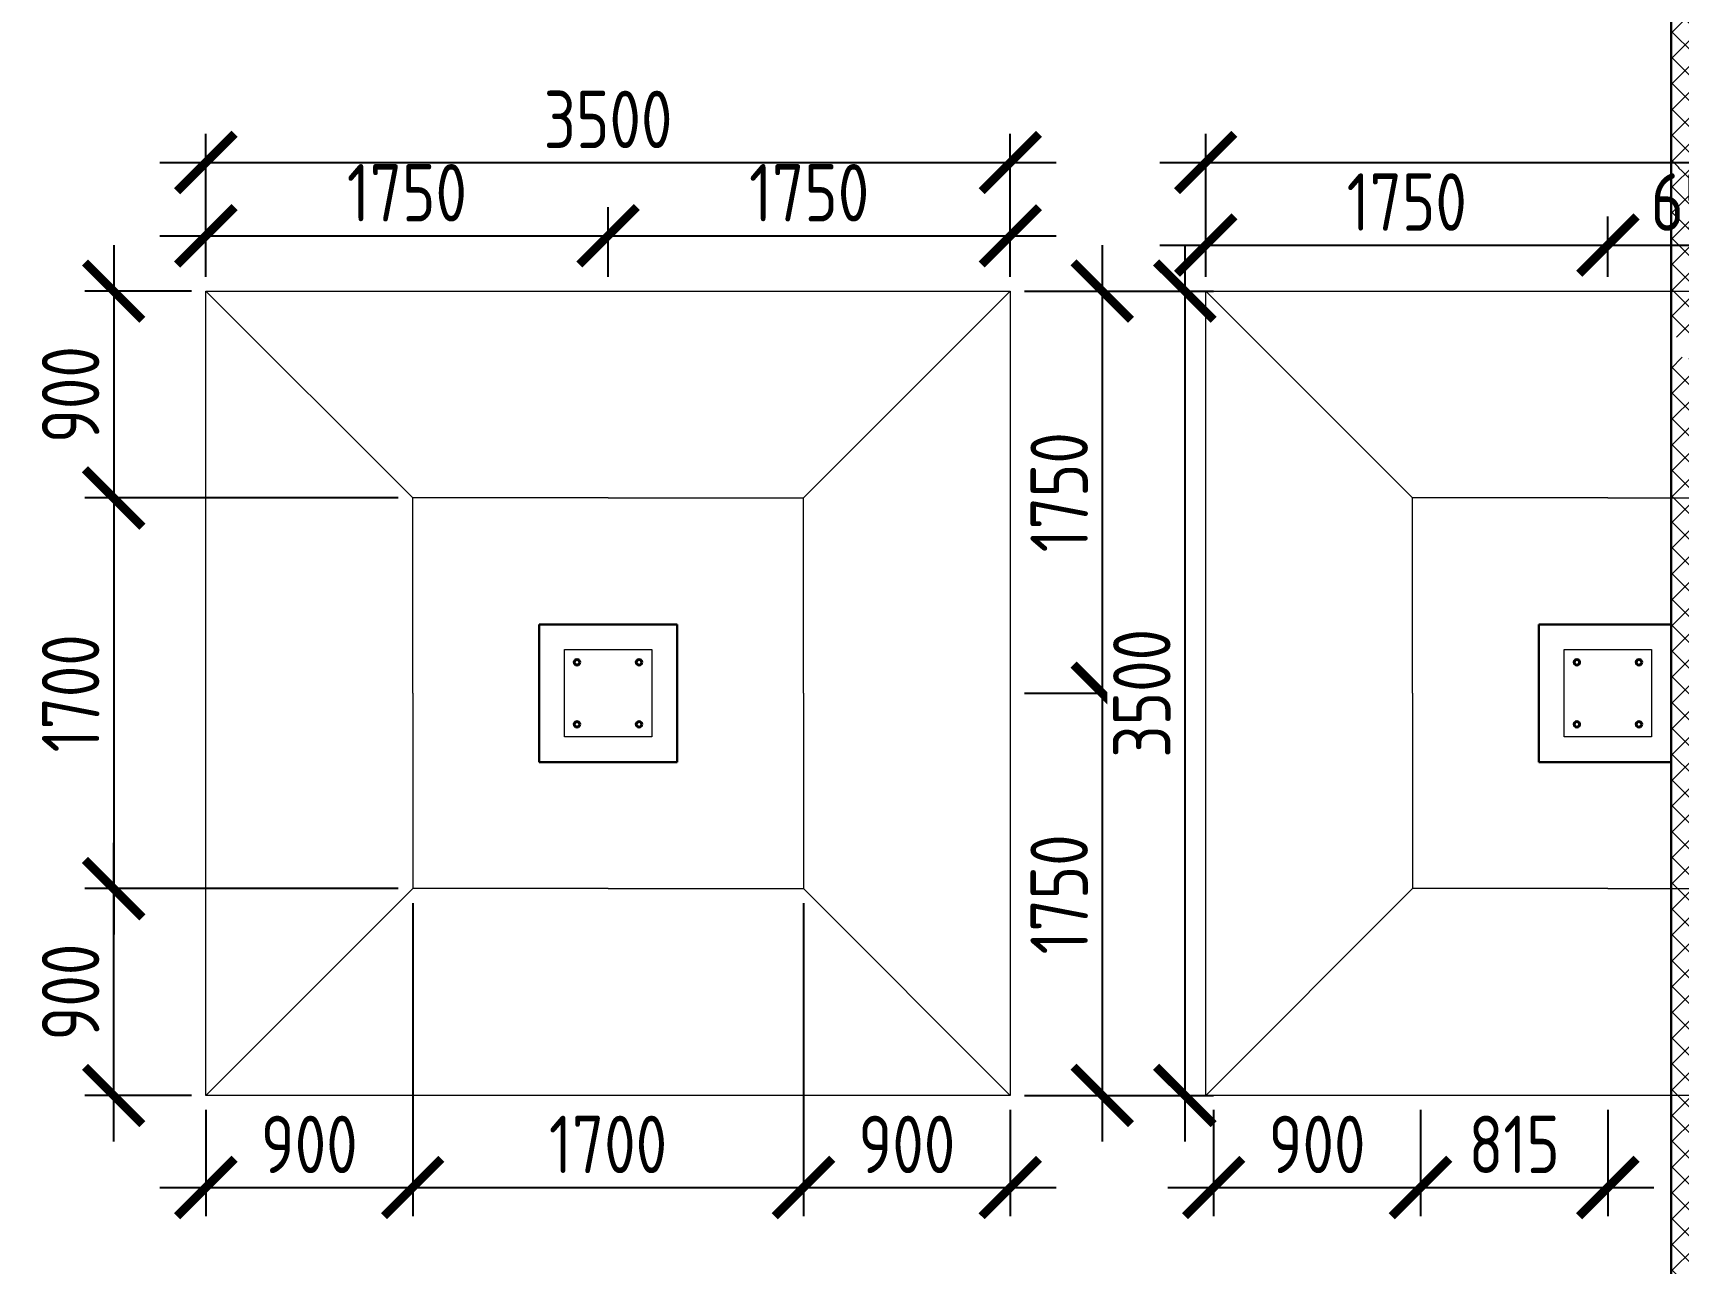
# Model space of a CAD drawing. Header units: millimetres. Extents: x 2559584 to 2748503, y -688364 to -611007.
# Drawn here: x 2570934 to 2578091, y -640107 to -634754 of the extents above; entities that cross this region are included whole.
import ezdxf

# ---------------------------------------------------------------- set-up
doc = ezdxf.new("R2010")
doc.units = ezdxf.units.MM
doc.header["$LTSCALE"] = 50
doc.linetypes.add('PS-HIDDEN1', pattern=[4, 3, -1])
doc.layers.get('Defpoints').update_dxf_attribs({"color": 4})
for name, color, linetype, lineweight in [('_PP__F_Plate', 90, 'Continuous', 40), ('_PP_DIM Linear', 140, 'Continuous', 9), ('Тонкие', 175, 'Continuous', 20)]:
    doc.layers.add(name, color=color, linetype=linetype, lineweight=lineweight)
doc.styles.add('_PP_Text Style', font='isocpeur.ttf', dxfattribs={"width": 0.8})
doc.dimstyles.new('_PP_DIM Style', dxfattribs={"dimtxt": 2.5, "dimasz": 2.5, "dimexe": 1.25, "dimexo": 0.625, "dimtad": 1, "dimdec": 0, "dimrnd": 0.001, "dimtxsty": '_PP_Text Style', "dimblk": 'ARCHTICK', "dimcen": 2.5, "dimdle": 2, "dimadec": 0, "dimazin": 2, "dimtfac": 0.75, "dimtdec": 0, "dimtmove": 0, "dimatfit": 3, "dimfxl": 1, "dimtolj": 1, "dimarcsym": 0})

# ---------------------------------------------------------------- blocks, each defined once
blk = doc.blocks.new('_ARCHTICK')
at = {"color": 0, "linetype": 'ByBlock', "const_width": 0.15}
blk.add_lwpolyline([(-0.5, -0.5), (0.5, 0.5)], dxfattribs=at)
blk = doc.blocks.new('*D517')
at = {"layer": '_PP_DIM Linear', "color": 0, "lineweight": -2, "transparency": 16777216}
for p, q in [((2576035.9, -635814.9), (2576035.9, -635552.1)), ((2577785.8, -635814.9), (2577785.8, -635552.1)), ((2575835.9, -635677.1), (2577985.8, -635677.1))]:
    blk.add_line(p, q, dxfattribs=at)
at = {"layer": 'Defpoints', "color": 0, "transparency": 16777216}
for p in [(2577785.8, -635677.1), (2576035.9, -635877.4), (2577785.8, -635877.4)]:
    blk.add_point(p, dxfattribs=at)
at = {"layer": '_PP_DIM Linear', "color": 0, "lineweight": -2, "transparency": 16777216, "xscale": 250, "yscale": 250, "zscale": 250, "rotation": 180}
blk.add_blockref('_ARCHTICK', (2576035.9, -635677.1), dxfattribs=at)
at = {"layer": '_PP_DIM Linear', "color": 0, "lineweight": -2, "transparency": 16777216, "xscale": 250, "yscale": 250, "zscale": 250}
blk.add_blockref('_ARCHTICK', (2577785.8, -635677.1), dxfattribs=at)
at = {"layer": '_PP_DIM Linear', "color": 0, "transparency": 16777216, "insert": (2576910.8, -635489.6), "char_height": 250, "attachment_point": 5, "style": '_PP_Text Style', "bg_fill": 3, "box_fill_scale": 1.1, "bg_fill_color": 256, "bg_fill_true_color": 13158600, "bg_fill_transparency": 0}
blk.add_mtext('\\A1;1750', dxfattribs=at)
blk = doc.blocks.new('*D518')
at = {"layer": '_PP_DIM Linear', "color": 0, "lineweight": -2, "transparency": 16777216}
for p, q in [((2577785.8, -635814.9), (2577785.8, -635552.1)), ((2578435.8, -635814.9), (2578435.8, -635552.1)), ((2577585.8, -635677.1), (2578635.8, -635677.1))]:
    blk.add_line(p, q, dxfattribs=at)
at = {"layer": 'Defpoints', "color": 0, "transparency": 16777216}
for p in [(2578435.8, -635677.1), (2577785.8, -635877.4), (2578435.8, -635877.4)]:
    blk.add_point(p, dxfattribs=at)
at = {"layer": '_PP_DIM Linear', "color": 0, "transparency": 16777216, "insert": (2578185.8, -635489.6), "char_height": 250, "attachment_point": 5, "style": '_PP_Text Style', "bg_fill": 3, "box_fill_scale": 1.1, "bg_fill_color": 256, "bg_fill_true_color": 13158600, "bg_fill_transparency": 0}
blk.add_mtext('\\A1;650', dxfattribs=at)
at = {"layer": '_PP_DIM Linear', "color": 0, "lineweight": -2, "transparency": 16777216, "xscale": 250, "yscale": 250, "zscale": 250, "rotation": 180}
blk.add_blockref('_ARCHTICK', (2577785.8, -635677.1), dxfattribs=at)
at = {"layer": '_PP_DIM Linear', "color": 0, "lineweight": -2, "transparency": 16777216, "xscale": 250, "yscale": 250, "zscale": 250}
blk.add_blockref('_ARCHTICK', (2578435.8, -635677.1), dxfattribs=at)
blk = doc.blocks.new('*D522')
at = {"layer": '_PP_DIM Linear', "color": 0, "lineweight": -2, "ltscale": 100, "transparency": 16777216}
for p, q in [((2576070.5, -639439.8), (2576070.5, -639902.7)), ((2576970.5, -639439.8), (2576970.5, -639902.7)), ((2575870.5, -639777.7), (2577170.5, -639777.7))]:
    blk.add_line(p, q, dxfattribs=at)
at = {"layer": 'Defpoints', "color": 0, "ltscale": 100, "transparency": 16777216}
for p in [(2576070.5, -639377.3), (2576970.5, -639377.3), (2576970.5, -639777.7)]:
    blk.add_point(p, dxfattribs=at)
at = {"layer": '_PP_DIM Linear', "color": 0, "lineweight": -2, "ltscale": 100, "transparency": 16777216, "xscale": 250, "yscale": 250, "zscale": 250, "rotation": 180}
blk.add_blockref('_ARCHTICK', (2576070.5, -639777.7), dxfattribs=at)
at = {"layer": '_PP_DIM Linear', "color": 0, "lineweight": -2, "ltscale": 100, "transparency": 16777216, "xscale": 250, "yscale": 250, "zscale": 250}
blk.add_blockref('_ARCHTICK', (2576970.5, -639777.7), dxfattribs=at)
at = {"layer": '_PP_DIM Linear', "color": 0, "ltscale": 100, "transparency": 16777216, "insert": (2576520.5, -639590.2), "char_height": 250, "attachment_point": 5, "style": '_PP_Text Style', "bg_fill": 3, "box_fill_scale": 1.1, "bg_fill_color": 256, "bg_fill_true_color": 13158600, "bg_fill_transparency": 0}
blk.add_mtext('\\A1;900', dxfattribs=at)
blk = doc.blocks.new('*D523')
at = {"layer": '_PP_DIM Linear', "color": 0, "lineweight": -2, "transparency": 16777216}
for p, q in [((2576970.5, -639439.8), (2576970.5, -639902.7)), ((2577785.8, -639439.8), (2577785.8, -639902.7)), ((2576770.5, -639777.7), (2577985.8, -639777.7))]:
    blk.add_line(p, q, dxfattribs=at)
at = {"layer": 'Defpoints', "color": 0, "transparency": 16777216}
for p in [(2576970.5, -639377.3), (2577785.8, -639377.3), (2577785.8, -639777.7)]:
    blk.add_point(p, dxfattribs=at)
at = {"layer": '_PP_DIM Linear', "color": 0, "lineweight": -2, "transparency": 16777216, "xscale": 250, "yscale": 250, "zscale": 250, "rotation": 180}
blk.add_blockref('_ARCHTICK', (2576970.5, -639777.7), dxfattribs=at)
at = {"layer": '_PP_DIM Linear', "color": 0, "lineweight": -2, "transparency": 16777216, "xscale": 250, "yscale": 250, "zscale": 250}
blk.add_blockref('_ARCHTICK', (2577785.8, -639777.7), dxfattribs=at)
at = {"layer": '_PP_DIM Linear', "color": 0, "transparency": 16777216, "insert": (2577378.2, -639590.2), "char_height": 250, "attachment_point": 5, "style": '_PP_Text Style', "bg_fill": 3, "box_fill_scale": 1.1, "bg_fill_color": 256, "bg_fill_true_color": 13158600, "bg_fill_transparency": 0}
blk.add_mtext('\\A1;815', dxfattribs=at)
blk = doc.blocks.new('*D527')
at = {"layer": '_PP_DIM Linear', "color": 0, "lineweight": -2, "transparency": 16777216}
for p, q in [((2576035.9, -635814.9), (2576035.9, -635192.6)), ((2586185.8, -635814.9), (2586185.8, -635192.6)), ((2575835.9, -635317.6), (2586385.8, -635317.6))]:
    blk.add_line(p, q, dxfattribs=at)
at = {"layer": 'Defpoints', "color": 0, "transparency": 16777216}
for p in [(2586185.8, -635317.6), (2576035.9, -635877.4), (2586185.8, -635877.4)]:
    blk.add_point(p, dxfattribs=at)
at = {"layer": '_PP_DIM Linear', "color": 0, "lineweight": -2, "transparency": 16777216, "xscale": 250, "yscale": 250, "zscale": 250, "rotation": 180}
blk.add_blockref('_ARCHTICK', (2576035.9, -635317.6), dxfattribs=at)
at = {"layer": '_PP_DIM Linear', "color": 0, "lineweight": -2, "transparency": 16777216, "xscale": 250, "yscale": 250, "zscale": 250}
blk.add_blockref('_ARCHTICK', (2586185.8, -635317.6), dxfattribs=at)
at = {"layer": '_PP_DIM Linear', "color": 0, "transparency": 16777216, "insert": (2581110.8, -635130.1), "char_height": 250, "attachment_point": 5, "style": '_PP_Text Style', "bg_fill": 3, "box_fill_scale": 1.1, "bg_fill_color": 256, "bg_fill_true_color": 13158600, "bg_fill_transparency": 0}
blk.add_mtext('\\A1;10150', dxfattribs=at)
blk = doc.blocks.new('*D593')
at = {"layer": '_PP_DIM Linear', "color": 0, "lineweight": -2, "ltscale": 100, "transparency": 16777216}
for p, q in [((2571685.9, -635814.9), (2571685.9, -635511.7)), ((2573435.8, -635814.9), (2573435.8, -635511.7)), ((2571485.9, -635636.7), (2573635.8, -635636.7))]:
    blk.add_line(p, q, dxfattribs=at)
at = {"layer": 'Defpoints', "color": 0, "ltscale": 100, "transparency": 16777216}
for p in [(2573435.8, -635636.7), (2571685.9, -635877.4), (2573435.8, -635877.4)]:
    blk.add_point(p, dxfattribs=at)
at = {"layer": '_PP_DIM Linear', "color": 0, "lineweight": -2, "ltscale": 100, "transparency": 16777216, "xscale": 250, "yscale": 250, "zscale": 250, "rotation": 180}
blk.add_blockref('_ARCHTICK', (2571685.9, -635636.7), dxfattribs=at)
at = {"layer": '_PP_DIM Linear', "color": 0, "lineweight": -2, "ltscale": 100, "transparency": 16777216, "xscale": 250, "yscale": 250, "zscale": 250}
blk.add_blockref('_ARCHTICK', (2573435.8, -635636.7), dxfattribs=at)
at = {"layer": '_PP_DIM Linear', "color": 0, "ltscale": 100, "transparency": 16777216, "insert": (2572560.8, -635449.2), "char_height": 250, "attachment_point": 5, "style": '_PP_Text Style', "bg_fill": 3, "box_fill_scale": 1.1, "bg_fill_color": 256, "bg_fill_true_color": 13158600, "bg_fill_transparency": 0}
blk.add_mtext('\\A1;1750', dxfattribs=at)
blk = doc.blocks.new('*D594')
at = {"layer": '_PP_DIM Linear', "color": 0, "lineweight": -2, "transparency": 16777216}
for p, q in [((2573435.8, -635814.9), (2573435.8, -635511.7)), ((2575185.8, -635814.9), (2575185.8, -635511.7)), ((2573235.8, -635636.7), (2575385.8, -635636.7))]:
    blk.add_line(p, q, dxfattribs=at)
at = {"layer": 'Defpoints', "color": 0, "transparency": 16777216}
for p in [(2575185.8, -635636.7), (2573435.8, -635877.4), (2575185.8, -635877.4)]:
    blk.add_point(p, dxfattribs=at)
at = {"layer": '_PP_DIM Linear', "color": 0, "lineweight": -2, "transparency": 16777216, "xscale": 250, "yscale": 250, "zscale": 250, "rotation": 180}
blk.add_blockref('_ARCHTICK', (2573435.8, -635636.7), dxfattribs=at)
at = {"layer": '_PP_DIM Linear', "color": 0, "lineweight": -2, "transparency": 16777216, "xscale": 250, "yscale": 250, "zscale": 250}
blk.add_blockref('_ARCHTICK', (2575185.8, -635636.7), dxfattribs=at)
at = {"layer": '_PP_DIM Linear', "color": 0, "transparency": 16777216, "insert": (2574310.8, -635449.2), "char_height": 250, "attachment_point": 5, "style": '_PP_Text Style', "bg_fill": 3, "box_fill_scale": 1.1, "bg_fill_color": 256, "bg_fill_true_color": 13158600, "bg_fill_transparency": 0}
blk.add_mtext('\\A1;1750', dxfattribs=at)
blk = doc.blocks.new('*D595')
at = {"layer": '_PP_DIM Linear', "color": 0, "lineweight": -2, "transparency": 16777216}
for p, q in [((2571685.9, -635814.9), (2571685.9, -635192.6)), ((2575185.8, -635814.9), (2575185.8, -635192.6)), ((2571485.9, -635317.6), (2575385.8, -635317.6))]:
    blk.add_line(p, q, dxfattribs=at)
at = {"layer": 'Defpoints', "color": 0, "transparency": 16777216}
for p in [(2575185.8, -635317.6), (2571685.9, -635877.4), (2575185.8, -635877.4)]:
    blk.add_point(p, dxfattribs=at)
at = {"layer": '_PP_DIM Linear', "color": 0, "lineweight": -2, "transparency": 16777216, "xscale": 250, "yscale": 250, "zscale": 250, "rotation": 180}
blk.add_blockref('_ARCHTICK', (2571685.9, -635317.6), dxfattribs=at)
at = {"layer": '_PP_DIM Linear', "color": 0, "lineweight": -2, "transparency": 16777216, "xscale": 250, "yscale": 250, "zscale": 250}
blk.add_blockref('_ARCHTICK', (2575185.8, -635317.6), dxfattribs=at)
at = {"layer": '_PP_DIM Linear', "color": 0, "transparency": 16777216, "insert": (2573435.8, -635130.1), "char_height": 250, "attachment_point": 5, "style": '_PP_Text Style', "bg_fill": 3, "box_fill_scale": 1.1, "bg_fill_color": 256, "bg_fill_true_color": 13158600, "bg_fill_transparency": 0}
blk.add_mtext('\\A1;3500', dxfattribs=at)
blk = doc.blocks.new('*D596')
at = {"layer": '_PP_DIM Linear', "color": 0, "lineweight": -2, "ltscale": 100, "transparency": 16777216}
for p, q in [((2571285.1, -635677.4), (2571285.1, -636977.4)), ((2571623.4, -635877.4), (2571160.1, -635877.4)), ((2572523.3, -636777.4), (2571160.1, -636777.4))]:
    blk.add_line(p, q, dxfattribs=at)
at = {"layer": 'Defpoints', "color": 0, "ltscale": 100, "transparency": 16777216}
for p in [(2571685.9, -635877.4), (2571285.1, -636777.4), (2572585.8, -636777.4)]:
    blk.add_point(p, dxfattribs=at)
at = {"layer": '_PP_DIM Linear', "color": 0, "lineweight": -2, "ltscale": 100, "transparency": 16777216, "xscale": 250, "yscale": 250, "zscale": 250}
for p, rotation in [((2571285.1, -635877.4), 90), ((2571285.1, -636777.4), 270)]:
    blk.add_blockref('_ARCHTICK', p, dxfattribs=dict(at, rotation=rotation))
at = {"layer": '_PP_DIM Linear', "color": 0, "ltscale": 100, "transparency": 16777216, "insert": (2571097.6, -636327.4), "char_height": 250, "attachment_point": 5, "rotation": 90, "style": '_PP_Text Style', "bg_fill": 3, "box_fill_scale": 1.1, "bg_fill_color": 256, "bg_fill_true_color": 13158600, "bg_fill_transparency": 0}
blk.add_mtext('\\A1;900', dxfattribs=at)
blk = doc.blocks.new('*D597')
at = {"layer": '_PP_DIM Linear', "color": 0, "lineweight": -2, "transparency": 16777216}
for p, q in [((2571285.1, -636577.3), (2571285.1, -638677.3)), ((2572523.3, -636777.3), (2571160.1, -636777.3)), ((2572523.3, -638477.3), (2571160.1, -638477.3))]:
    blk.add_line(p, q, dxfattribs=at)
at = {"layer": 'Defpoints', "color": 0, "transparency": 16777216}
for p in [(2572585.8, -636777.3), (2571285.1, -638477.3), (2572585.8, -638477.3)]:
    blk.add_point(p, dxfattribs=at)
at = {"layer": '_PP_DIM Linear', "color": 0, "lineweight": -2, "transparency": 16777216, "xscale": 250, "yscale": 250, "zscale": 250}
for p, rotation in [((2571285.1, -636777.3), 90), ((2571285.1, -638477.3), 270)]:
    blk.add_blockref('_ARCHTICK', p, dxfattribs=dict(at, rotation=rotation))
at = {"layer": '_PP_DIM Linear', "color": 0, "transparency": 16777216, "insert": (2571097.6, -637627.3), "char_height": 250, "attachment_point": 5, "rotation": 90, "style": '_PP_Text Style', "bg_fill": 3, "box_fill_scale": 1.1, "bg_fill_color": 256, "bg_fill_true_color": 13158600, "bg_fill_transparency": 0}
blk.add_mtext('\\A1;1700', dxfattribs=at)
blk = doc.blocks.new('*D598')
at = {"layer": '_PP_DIM Linear', "color": 0, "lineweight": -2, "ltscale": 100, "transparency": 16777216}
for p, q in [((2571285.1, -639577.3), (2571285.1, -638277.3)), ((2571623.4, -638477.3), (2571160.1, -638477.3)), ((2571623.4, -639377.3), (2571160.1, -639377.3))]:
    blk.add_line(p, q, dxfattribs=at)
at = {"layer": 'Defpoints', "color": 0, "ltscale": 100, "transparency": 16777216}
for p in [(2571285.1, -638477.3), (2571685.9, -638477.3), (2571685.9, -639377.3)]:
    blk.add_point(p, dxfattribs=at)
at = {"layer": '_PP_DIM Linear', "color": 0, "lineweight": -2, "ltscale": 100, "transparency": 16777216, "xscale": 250, "yscale": 250, "zscale": 250}
for p, rotation in [((2571285.1, -638477.3), 90), ((2571285.1, -639377.3), 270)]:
    blk.add_blockref('_ARCHTICK', p, dxfattribs=dict(at, rotation=rotation))
at = {"layer": '_PP_DIM Linear', "color": 0, "ltscale": 100, "transparency": 16777216, "insert": (2571097.6, -638927.3), "char_height": 250, "attachment_point": 5, "rotation": 90, "style": '_PP_Text Style', "bg_fill": 3, "box_fill_scale": 1.1, "bg_fill_color": 256, "bg_fill_true_color": 13158600, "bg_fill_transparency": 0}
blk.add_mtext('\\A1;900', dxfattribs=at)
blk = doc.blocks.new('*D599')
at = {"layer": '_PP_DIM Linear', "color": 0, "lineweight": -2, "ltscale": 100, "transparency": 16777216}
for p, q in [((2571685.9, -639439.8), (2571685.9, -639902.7)), ((2572585.9, -639439.8), (2572585.9, -639902.7)), ((2571485.9, -639777.7), (2572785.9, -639777.7))]:
    blk.add_line(p, q, dxfattribs=at)
at = {"layer": 'Defpoints', "color": 0, "ltscale": 100, "transparency": 16777216}
for p in [(2571685.9, -639377.3), (2572585.9, -639377.3), (2572585.9, -639777.7)]:
    blk.add_point(p, dxfattribs=at)
at = {"layer": '_PP_DIM Linear', "color": 0, "lineweight": -2, "ltscale": 100, "transparency": 16777216, "xscale": 250, "yscale": 250, "zscale": 250, "rotation": 180}
blk.add_blockref('_ARCHTICK', (2571685.9, -639777.7), dxfattribs=at)
at = {"layer": '_PP_DIM Linear', "color": 0, "lineweight": -2, "ltscale": 100, "transparency": 16777216, "xscale": 250, "yscale": 250, "zscale": 250}
blk.add_blockref('_ARCHTICK', (2572585.9, -639777.7), dxfattribs=at)
at = {"layer": '_PP_DIM Linear', "color": 0, "ltscale": 100, "transparency": 16777216, "insert": (2572135.9, -639590.2), "char_height": 250, "attachment_point": 5, "style": '_PP_Text Style', "bg_fill": 3, "box_fill_scale": 1.1, "bg_fill_color": 256, "bg_fill_true_color": 13158600, "bg_fill_transparency": 0}
blk.add_mtext('\\A1;900', dxfattribs=at)
blk = doc.blocks.new('*D600')
at = {"layer": '_PP_DIM Linear', "color": 0, "lineweight": -2, "transparency": 16777216}
for p, q in [((2572585.8, -638539.8), (2572585.8, -639902.7)), ((2574285.8, -638539.8), (2574285.8, -639902.7)), ((2572385.8, -639777.7), (2574485.8, -639777.7))]:
    blk.add_line(p, q, dxfattribs=at)
at = {"layer": 'Defpoints', "color": 0, "transparency": 16777216}
for p in [(2572585.8, -638477.3), (2574285.8, -638477.3), (2574285.8, -639777.7)]:
    blk.add_point(p, dxfattribs=at)
at = {"layer": '_PP_DIM Linear', "color": 0, "lineweight": -2, "transparency": 16777216, "xscale": 250, "yscale": 250, "zscale": 250, "rotation": 180}
blk.add_blockref('_ARCHTICK', (2572585.8, -639777.7), dxfattribs=at)
at = {"layer": '_PP_DIM Linear', "color": 0, "lineweight": -2, "transparency": 16777216, "xscale": 250, "yscale": 250, "zscale": 250}
blk.add_blockref('_ARCHTICK', (2574285.8, -639777.7), dxfattribs=at)
at = {"layer": '_PP_DIM Linear', "color": 0, "transparency": 16777216, "insert": (2573435.8, -639590.2), "char_height": 250, "attachment_point": 5, "style": '_PP_Text Style', "bg_fill": 3, "box_fill_scale": 1.1, "bg_fill_color": 256, "bg_fill_true_color": 13158600, "bg_fill_transparency": 0}
blk.add_mtext('\\A1;1700', dxfattribs=at)
blk = doc.blocks.new('*D601')
at = {"layer": '_PP_DIM Linear', "color": 0, "lineweight": -2, "transparency": 16777216}
for p, q in [((2574285.8, -639439.8), (2574285.8, -639902.7)), ((2575185.8, -639439.8), (2575185.8, -639902.7)), ((2574085.8, -639777.7), (2575385.8, -639777.7))]:
    blk.add_line(p, q, dxfattribs=at)
at = {"layer": 'Defpoints', "color": 0, "transparency": 16777216}
for p in [(2574285.8, -639377.3), (2575185.8, -639377.3), (2575185.8, -639777.7)]:
    blk.add_point(p, dxfattribs=at)
at = {"layer": '_PP_DIM Linear', "color": 0, "lineweight": -2, "transparency": 16777216, "xscale": 250, "yscale": 250, "zscale": 250, "rotation": 180}
blk.add_blockref('_ARCHTICK', (2574285.8, -639777.7), dxfattribs=at)
at = {"layer": '_PP_DIM Linear', "color": 0, "lineweight": -2, "transparency": 16777216, "xscale": 250, "yscale": 250, "zscale": 250}
blk.add_blockref('_ARCHTICK', (2575185.8, -639777.7), dxfattribs=at)
at = {"layer": '_PP_DIM Linear', "color": 0, "transparency": 16777216, "insert": (2574735.8, -639590.2), "char_height": 250, "attachment_point": 5, "style": '_PP_Text Style', "bg_fill": 3, "box_fill_scale": 1.1, "bg_fill_color": 256, "bg_fill_true_color": 13158600, "bg_fill_transparency": 0}
blk.add_mtext('\\A1;900', dxfattribs=at)
blk = doc.blocks.new('*D602')
at = {"layer": '_PP_DIM Linear', "color": 0, "lineweight": -2, "ltscale": 100, "transparency": 16777216}
for p, q in [((2575585.9, -635677.4), (2575585.9, -637827.3)), ((2575248.3, -635877.4), (2575710.9, -635877.4)), ((2575248.3, -637627.3), (2575710.9, -637627.3))]:
    blk.add_line(p, q, dxfattribs=at)
at = {"layer": 'Defpoints', "color": 0, "ltscale": 100, "transparency": 16777216}
for p in [(2575185.8, -635877.4), (2575185.8, -637627.3), (2575585.9, -637627.3)]:
    blk.add_point(p, dxfattribs=at)
at = {"layer": '_PP_DIM Linear', "color": 0, "lineweight": -2, "ltscale": 100, "transparency": 16777216, "xscale": 250, "yscale": 250, "zscale": 250}
for p, rotation in [((2575585.9, -635877.4), 90), ((2575585.9, -637627.3), 270)]:
    blk.add_blockref('_ARCHTICK', p, dxfattribs=dict(at, rotation=rotation))
at = {"layer": '_PP_DIM Linear', "color": 0, "ltscale": 100, "transparency": 16777216, "insert": (2575398.4, -636752.4), "char_height": 250, "attachment_point": 5, "rotation": 90, "style": '_PP_Text Style', "bg_fill": 3, "box_fill_scale": 1.1, "bg_fill_color": 256, "bg_fill_true_color": 13158600, "bg_fill_transparency": 0}
blk.add_mtext('\\A1;1750', dxfattribs=at)
blk = doc.blocks.new('*D603')
at = {"layer": '_PP_DIM Linear', "color": 0, "lineweight": -2, "transparency": 16777216}
for p, q in [((2575585.9, -637427.3), (2575585.9, -639577.3)), ((2575248.3, -637627.3), (2575710.9, -637627.3)), ((2575248.3, -639377.3), (2575710.9, -639377.3))]:
    blk.add_line(p, q, dxfattribs=at)
at = {"layer": 'Defpoints', "color": 0, "transparency": 16777216}
for p in [(2575185.8, -637627.3), (2575185.8, -639377.3), (2575585.9, -639377.3)]:
    blk.add_point(p, dxfattribs=at)
at = {"layer": '_PP_DIM Linear', "color": 0, "lineweight": -2, "transparency": 16777216, "xscale": 250, "yscale": 250, "zscale": 250}
for p, rotation in [((2575585.9, -637627.3), 90), ((2575585.9, -639377.3), 270)]:
    blk.add_blockref('_ARCHTICK', p, dxfattribs=dict(at, rotation=rotation))
at = {"layer": '_PP_DIM Linear', "color": 0, "transparency": 16777216, "insert": (2575398.4, -638502.3), "char_height": 250, "attachment_point": 5, "rotation": 90, "style": '_PP_Text Style', "bg_fill": 3, "box_fill_scale": 1.1, "bg_fill_color": 256, "bg_fill_true_color": 13158600, "bg_fill_transparency": 0}
blk.add_mtext('\\A1;1750', dxfattribs=at)
blk = doc.blocks.new('*D604')
at = {"layer": '_PP_DIM Linear', "color": 0, "lineweight": -2, "transparency": 16777216}
for p, q in [((2575945.5, -635677.4), (2575945.5, -639577.3)), ((2575248.3, -635877.4), (2576070.5, -635877.4)), ((2575248.3, -639377.3), (2576070.5, -639377.3))]:
    blk.add_line(p, q, dxfattribs=at)
at = {"layer": 'Defpoints', "color": 0, "transparency": 16777216}
for p in [(2575185.8, -635877.4), (2575185.8, -639377.3), (2575945.5, -639377.3)]:
    blk.add_point(p, dxfattribs=at)
at = {"layer": '_PP_DIM Linear', "color": 0, "lineweight": -2, "transparency": 16777216, "xscale": 250, "yscale": 250, "zscale": 250}
for p, rotation in [((2575945.5, -635877.4), 90), ((2575945.5, -639377.3), 270)]:
    blk.add_blockref('_ARCHTICK', p, dxfattribs=dict(at, rotation=rotation))
at = {"layer": '_PP_DIM Linear', "color": 0, "transparency": 16777216, "insert": (2575758, -637627.3), "char_height": 250, "attachment_point": 5, "rotation": 90, "style": '_PP_Text Style', "bg_fill": 3, "box_fill_scale": 1.1, "bg_fill_color": 256, "bg_fill_true_color": 13158600, "bg_fill_transparency": 0}
blk.add_mtext('\\A1;3500', dxfattribs=at)
blk = doc.blocks.new('ФП')
at = {"layer": '_PP__F_Plate', "lineweight": 15, "true_color": 0xffffff}
h = blk.add_hatch(dxfattribs=at)
h.set_pattern_fill('ANSI37', scale=25)
h.set_pattern_definition([(45, (-152493.95, -10846.61), (-56.1266, 56.1266), []), (135, (-152493.95, -10846.61), (-56.1266, -56.1266), [])])
h.paths.add_polyline_path([(14725, 12340.5), (14725, 12520), (14625, 12520), (14625, 12000), (14725, 12000)])
h.paths.add_polyline_path([(14725, 12000), (14625, 12000), (14625, 11660.5), (14625, 11350), (14725, 11350)])
h.paths.add_polyline_path([(14725, 11350), (14625, 11350), (14625, 10450), (14725, 10450)])
h.paths.add_polyline_path([(14725, 10450), (14625, 10450), (14625, 7550), (14725, 7550)])
h.paths.add_polyline_path([(14725, 7452.7, 0.017103), (14625, 7469.8), (14625, 6800), (14725, 6800)])
h.paths.add_polyline_path([(14725, 6650), (14625, 6650), (14625, 6000), (14725, 6000)])
h.paths.add_polyline_path([(14725, 6800), (14625, 6800), (14625, 6650), (14725, 6650)])
h.paths.add_polyline_path([(14725, 6000), (14625, 6000), (14625, 5700), (14725, 5700)])
h.paths.add_polyline_path([(14725, 5700), (14625, 5700), (14625, 5350), (14725, 5350)])
h.paths.add_polyline_path([(14725, 5350), (14625, 5350), (14625, 4530.2, 0.017103), (14725, 4547.3)])
h.paths.add_polyline_path([(14725, 4547.3, -0.017103), (14625, 4530.2), (14625, 4450), (14725, 4450)])
h.paths.add_polyline_path([(14725, 4450), (14625, 4450), (14625, 1550), (14725, 1550)])
h.paths.add_polyline_path([(14725, 1550), (14625, 1550), (14625, 650), (14725, 650)])
h.paths.add_polyline_path([(14725, 650), (14625, 650), (14625, 0), (14725, 0)])
h.paths.add_polyline_path([(14725, 0), (14625, 0), (14625, -339.5), (14625, -520), (14725, -520)])
at = {"ltscale": 288}
for centre in [(9865, 6135), (10135, 6135), (14215, 6135), (14485, 6135), (9865, 5865), (10135, 5865), (14215, 5865), (14485, 5865)]:
    blk.add_circle(centre, 12, dxfattribs=at)
at = {"layer": '_PP__F_Plate', "lineweight": -2}
for p, q in [((14625, 12520), (14625, -520)), ((10300, 6300), (9700, 6300)), ((9700, 6300), (9700, 5700)), ((10300, 6300), (10300, 5700)), ((14625, 6300), (14050, 6300)), ((14050, 6300), (14050, 5700)), ((14625, 6300), (14625, 5700)), ((9700, 5700), (10300, 5700)), ((14050, 5700), (14625, 5700))]:
    blk.add_line(p, q, dxfattribs=at)
at = {"layer": '_PP__F_Plate', "linetype": 'PS-HIDDEN1', "lineweight": 15, "ltscale": 100}
for p, q in [((9150, 6850), (8250, 7749.9)), ((8250, 6000), (8250, 7749.9)), ((8250, 7749.9), (10000, 7749.9)), ((10000, 7749.9), (11750, 7749.9)), ((10850, 6850), (11750, 7749.9)), ((11750, 7749.9), (11750, 6000)), ((13500, 6850), (12600.1, 7749.9)), ((12600.1, 6000), (12600.1, 7749.9)), ((12600.1, 7749.9), (14350, 7749.9)), ((14350, 7749.9), (17930, 7749.9)), ((10000, 6850), (9150, 6850)), ((9150, 6000), (9150, 6850)), ((10000, 6850), (10850, 6850)), ((10850, 6000), (10850, 6850)), ((14350, 6850), (13500, 6850)), ((13500, 6000), (13500, 6850)), ((14350, 6850), (21850, 6850)), ((8250, 4250), (8250, 6000)), ((9150, 6000), (9150, 5150)), ((10850, 6000), (10850, 5150)), ((11750, 6000), (11750, 4250)), ((12600.1, 4250), (12600.1, 6000)), ((13500, 6000), (13500, 5150)), ((9150, 5150), (8250, 4250)), ((10000, 5150), (9150, 5150)), ((10000, 5150), (10850, 5150)), ((10850, 5150), (11750, 4250)), ((13500, 5150), (12600.1, 4250)), ((14350, 5150), (13500, 5150)), ((14350, 5150), (21850, 5150)), ((10000, 4250), (8250, 4250)), ((11750, 4250), (10000, 4250)), ((14350, 4250), (12600.1, 4250)), ((22750, 4250), (14350, 4250))]:
    blk.add_line(p, q, dxfattribs=at)
at = {"layer": 'Тонкие', "ltscale": 10}
for points in [[(9810, 5810), (9810, 6190), (10190, 6190), (10190, 5810)], [(14160, 5810), (14160, 6190), (14540, 6190), (14540, 5810)]]:
    blk.add_lwpolyline(points, close=True, dxfattribs=at)

msp = doc.modelspace()

# ---------------------------------------------------------------- dimensions: what is measured, and where the dimension line sits
at = {"layer": '_PP_DIM Linear', "ltscale": 100}
for base, p1, p2, picture, middle in [((2573435.8, -635636.7), (2571685.9, -635877.4), (2573435.8, -635877.4), '*D593', (2572560.8, -635449.2)), ((2576970.5, -639777.7), (2576070.5, -639377.3), (2576970.5, -639377.3), '*D522', (2576520.5, -639590.2))]:
    dim = msp.add_linear_dim(base=base, p1=p1, p2=p2, dimstyle='_PP_DIM Style', override={"dimscale": 100, "dimtfill": 1}, dxfattribs=at)
    dim.commit()
    dim.dimension.update_dxf_attribs({"geometry": picture, "text_midpoint": middle})
at = {"layer": '_PP_DIM Linear'}
dim = msp.add_linear_dim(base=(2577785.8, -635677.1), p1=(2576035.9, -635877.4), p2=(2577785.8, -635877.4), dimstyle='_PP_DIM Style', override={"dimscale": 100, "dimtmove": 1, "dimtfill": 1}, dxfattribs=at)
dim.commit()
dim.dimension.update_dxf_attribs({"geometry": '*D517', "text_midpoint": (2576910.8, -635489.6)})

# ---------------------------------------------------------------- next in the draw order: dimensions: what is measured, and where the dimension line sits
for base, p1, p2, picture, middle in [((2575185.8, -635636.7), (2573435.8, -635877.4), (2575185.8, -635877.4), '*D594', (2574310.8, -635449.2)), ((2577785.8, -639777.7), (2576970.5, -639377.3), (2577785.8, -639377.3), '*D523', (2577378.2, -639590.2))]:
    dim = msp.add_linear_dim(base=base, p1=p1, p2=p2, dimstyle='_PP_DIM Style', override={"dimscale": 100, "dimtmove": 1, "dimtfill": 1}, dxfattribs=at)
    dim.commit()
    dim.dimension.update_dxf_attribs({"geometry": picture, "text_midpoint": middle})
dim = msp.add_linear_dim(base=(2578435.8, -635677.1), p1=(2577785.8, -635877.4), p2=(2578435.8, -635877.4), dimstyle='_PP_DIM Style', override={"dimscale": 100, "dimtmove": 1, "dimtfill": 1}, dxfattribs=at)
dim.commit()
dim.dimension.update_dxf_attribs({"geometry": '*D518', "text_midpoint": (2578185.8, -635677.1), "dimtype": 160})

# ---------------------------------------------------------------- next in the draw order: dimensions: what is measured, and where the dimension line sits
for base, p1, p2, picture, middle in [((2575185.8, -635317.6), (2571685.9, -635877.4), (2575185.8, -635877.4), '*D595', (2573435.8, -635130.1)), ((2586185.8, -635317.6), (2576035.9, -635877.4), (2586185.8, -635877.4), '*D527', (2581110.8, -635130.1))]:
    dim = msp.add_linear_dim(base=base, p1=p1, p2=p2, dimstyle='_PP_DIM Style', override={"dimscale": 100, "dimtmove": 1, "dimtfill": 1}, dxfattribs=at)
    dim.commit()
    dim.dimension.update_dxf_attribs({"geometry": picture, "text_midpoint": middle})

# ---------------------------------------------------------------- next in the draw order: dimensions: what is measured, and where the dimension line sits
at = {"layer": '_PP_DIM Linear', "ltscale": 100}
for base, p1, p2, angle, picture, middle in [((2571285.1, -636777.4), (2571685.9, -635877.4), (2572585.8, -636777.4), 90, '*D596', (2571097.6, -636327.4)), ((2575585.9, -637627.3), (2575185.8, -635877.4), (2575185.8, -637627.3), 270, '*D602', (2575398.4, -636752.4))]:
    dim = msp.add_linear_dim(base=base, p1=p1, p2=p2, angle=angle, dimstyle='_PP_DIM Style', override={"dimscale": 100, "dimtfill": 1}, dxfattribs=at)
    dim.commit()
    dim.dimension.update_dxf_attribs({"geometry": picture, "text_midpoint": middle})

# ---------------------------------------------------------------- next in the draw order: dimensions: what is measured, and where the dimension line sits
at = {"layer": '_PP_DIM Linear'}
dim = msp.add_linear_dim(base=(2571285.1, -638477.3), p1=(2572585.8, -636777.3), p2=(2572585.8, -638477.3), angle=90, dimstyle='_PP_DIM Style', override={"dimscale": 100, "dimtmove": 1, "dimtfill": 1}, dxfattribs=at)
dim.commit()
dim.dimension.update_dxf_attribs({"geometry": '*D597', "text_midpoint": (2571097.6, -637627.3)})

# ---------------------------------------------------------------- next in the draw order: dimensions: what is measured, and where the dimension line sits
at = {"layer": '_PP_DIM Linear', "ltscale": 100}
dim = msp.add_linear_dim(base=(2571285.1, -638477.3), p1=(2571685.9, -639377.3), p2=(2571685.9, -638477.3), angle=270, dimstyle='_PP_DIM Style', override={"dimscale": 100, "dimtfill": 1}, dxfattribs=at)
dim.commit()
dim.dimension.update_dxf_attribs({"geometry": '*D598', "text_midpoint": (2571097.6, -638927.3)})

# ---------------------------------------------------------------- next in the draw order: dimensions: what is measured, and where the dimension line sits
dim = msp.add_linear_dim(base=(2572585.9, -639777.7), p1=(2571685.9, -639377.3), p2=(2572585.9, -639377.3), dimstyle='_PP_DIM Style', override={"dimscale": 100, "dimtfill": 1}, dxfattribs=at)
dim.commit()
dim.dimension.update_dxf_attribs({"geometry": '*D599', "text_midpoint": (2572135.9, -639590.2)})

# ---------------------------------------------------------------- next in the draw order: dimensions: what is measured, and where the dimension line sits
at = {"layer": '_PP_DIM Linear'}
dim = msp.add_linear_dim(base=(2574285.8, -639777.7), p1=(2572585.8, -638477.3), p2=(2574285.8, -638477.3), dimstyle='_PP_DIM Style', override={"dimscale": 100, "dimtmove": 1, "dimtfill": 1}, dxfattribs=at)
dim.commit()
dim.dimension.update_dxf_attribs({"geometry": '*D600', "text_midpoint": (2573435.8, -639590.2)})

# ---------------------------------------------------------------- next in the draw order: dimensions: what is measured, and where the dimension line sits
dim = msp.add_linear_dim(base=(2575185.8, -639777.7), p1=(2574285.8, -639377.3), p2=(2575185.8, -639377.3), dimstyle='_PP_DIM Style', override={"dimscale": 100, "dimtmove": 1, "dimtfill": 1}, dxfattribs=at)
dim.commit()
dim.dimension.update_dxf_attribs({"geometry": '*D601', "text_midpoint": (2574735.8, -639590.2)})

# ---------------------------------------------------------------- next in the draw order: dimensions: what is measured, and where the dimension line sits
dim = msp.add_linear_dim(base=(2575585.9, -639377.3), p1=(2575185.8, -637627.3), p2=(2575185.8, -639377.3), angle=270, dimstyle='_PP_DIM Style', override={"dimscale": 100, "dimtmove": 1, "dimtfill": 1}, dxfattribs=at)
dim.commit()
dim.dimension.update_dxf_attribs({"geometry": '*D603', "text_midpoint": (2575398.4, -638502.3)})

# ---------------------------------------------------------------- next in the draw order: dimensions: what is measured, and where the dimension line sits
dim = msp.add_linear_dim(base=(2575945.5, -639377.3), p1=(2575185.8, -635877.4), p2=(2575185.8, -639377.3), angle=270, dimstyle='_PP_DIM Style', override={"dimscale": 100, "dimtmove": 1, "dimtfill": 1}, dxfattribs=at)
dim.commit()
dim.dimension.update_dxf_attribs({"geometry": '*D604', "text_midpoint": (2575758, -637627.3)})

# ---------------------------------------------------------------- next in the draw order: block references
at = {"layer": '_PP__F_Plate', "color": 3, "lineweight": 30}
msp.add_blockref('ФП', (2563435.8, -643627.3), dxfattribs=at)

doc.saveas('drawing.dxf')
